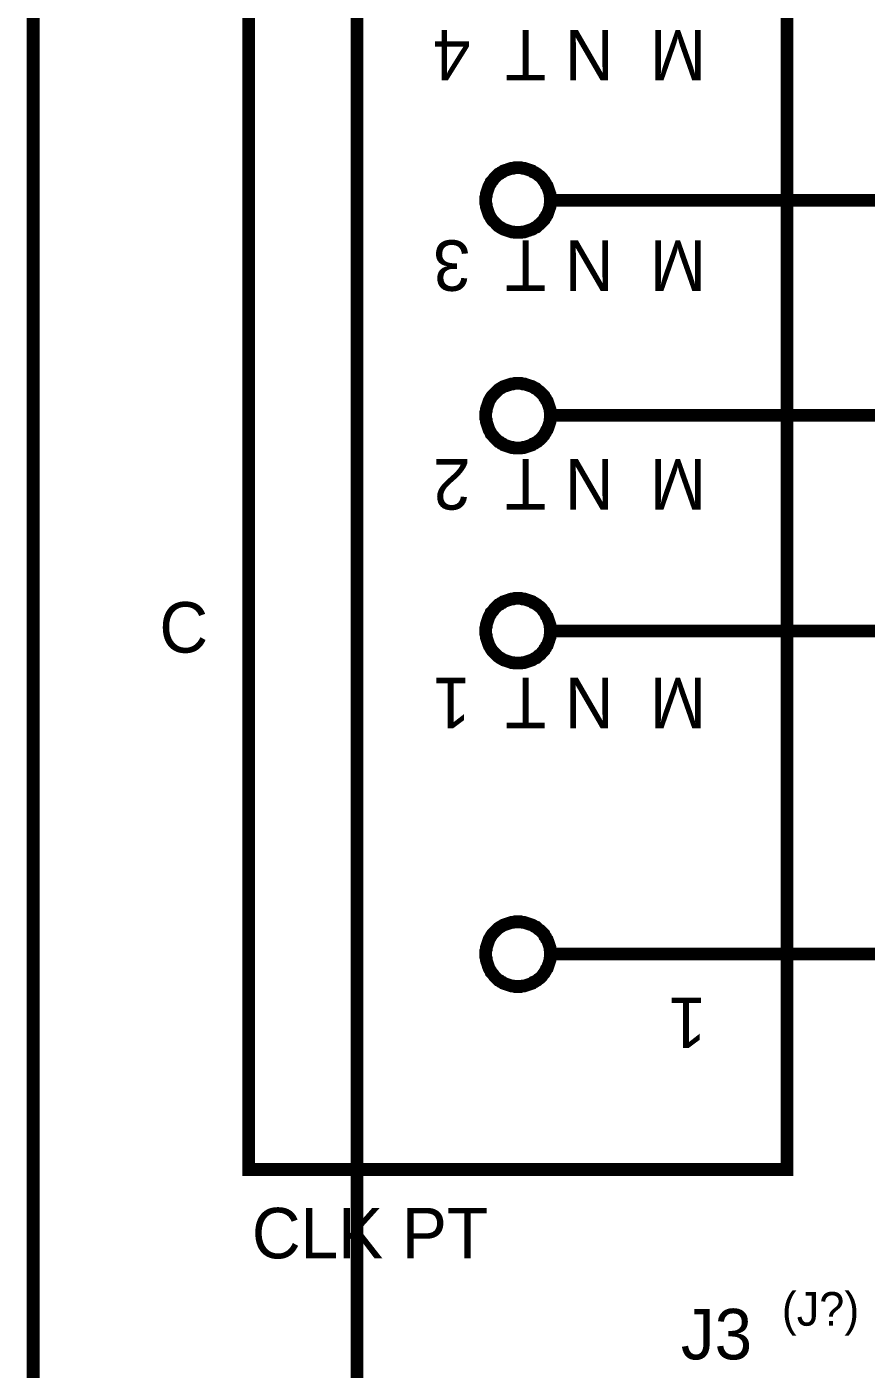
# Model space of a CAD drawing. Header units: inches. Extents: x 0 to 569, y 0 to 432.
# Drawn here: x -0.15 to 19.65, y 114.66 to 146.32 of the extents above; entities that cross this region are included whole.
import ezdxf

# ---------------------------------------------------------------- set-up
doc = ezdxf.new("R2010")
doc.units = ezdxf.units.IN
doc.layers.add('Sheet', color=255, linetype='Continuous')

msp = doc.modelspace()

# ---------------------------------------------------------------- linework, layer by layer
at = {"layer": 'Sheet'}
for points in [[(0, 431.8, 0.3, 0.3, 0), (558.8, 431.8, 0.3, 0.3, 0), (558.8, 0, 0.3, 0.3, 0), (0, 0, 0.3, 0.3, 0), (0, 431.8, 0.3, 0.3, 0)], [(0, 431.8, 0.0991, 0.0991, 0), (0, 0, 0.0991, 0.0991, 0), (558.8, 0, 0.0991, 0.0991, 0), (558.8, 431.8, 0.0991, 0.0991, 0), (0, 431.8, 0.0991, 0.0991, 0), (0, 431.8, 0.0991, 0.0991, 0)], [(7.64, 424.16, 0.3, 0.3, 0), (551.185, 424.16, 0.3, 0.3, 0), (551.185, 7.615, 0.3, 0.3, 0), (7.64, 7.615, 0.3, 0.3, 0), (7.64, 424.16, 0.3, 0.3, 0)], [(7.64, 424.16, 0.0991, 0.0991, 0), (7.64, 7.615, 0.0991, 0.0991, 0), (551.185, 7.615, 0.0991, 0.0991, 0), (551.185, 424.16, 0.0991, 0.0991, 0), (7.64, 424.16, 0.0991, 0.0991, 0), (7.64, 424.16, 0.0991, 0.0991, 0)], [(5.085, 152.4, 0.3, 0.3, 0), (17.785, 152.4, 0.3, 0.3, 0), (17.785, 119.373, 0.3, 0.3, 0), (5.085, 119.373, 0.3, 0.3, 0), (5.085, 152.4, 0.3, 0.3, 0)], [(5.085, 152.4, 0.0991, 0.0991, 0), (5.085, 119.373, 0.0991, 0.0991, 0), (17.785, 119.373, 0.0991, 0.0991, 0), (17.785, 152.4, 0.0991, 0.0991, 0), (5.085, 152.4, 0.0991, 0.0991, 0), (5.085, 152.4, 0.0991, 0.0991, 0)]]:
    msp.add_lwpolyline(points, format="xyseb", close=True, dxfattribs=at)
for points in [[(0, 0.025, 0.3, 0.3, 0), (0, 431.8, 0.3, 0.3, 0)], [(7.64, 7.64, 0.3, 0.3, 0), (7.64, 424.16, 0.3, 0.3, 0)], [(10.678, 142.23, 0.3, 0.3, 0), (10.678, 142.267, 0.3, 0.3, 0), (10.678, 142.304, 0.3, 0.3, 0), (10.691, 142.342, 0.3, 0.3, 0), (10.691, 142.379, 0.3, 0.3, 0), (10.703, 142.416, 0.3, 0.3, 0), (10.716, 142.453, 0.3, 0.3, 0), (10.728, 142.491, 0.3, 0.3, 0), (10.74, 142.528, 0.3, 0.3, 0), (10.753, 142.565, 0.3, 0.3, 0), (10.765, 142.59, 0.3, 0.3, 0), (10.79, 142.627, 0.3, 0.3, 0), (10.802, 142.664, 0.3, 0.3, 0), (10.827, 142.689, 0.3, 0.3, 0), (10.852, 142.714, 0.3, 0.3, 0), (10.877, 142.751, 0.3, 0.3, 0), (10.902, 142.776, 0.3, 0.3, 0), (10.926, 142.801, 0.3, 0.3, 0), (10.951, 142.825, 0.3, 0.3, 0), (10.976, 142.85, 0.3, 0.3, 0), (11.013, 142.863, 0.3, 0.3, 0), (11.038, 142.887, 0.3, 0.3, 0), (11.075, 142.9, 0.3, 0.3, 0), (11.1, 142.925, 0.3, 0.3, 0), (11.137, 142.937, 0.3, 0.3, 0), (11.175, 142.949, 0.3, 0.3, 0), (11.212, 142.962, 0.3, 0.3, 0), (11.249, 142.974, 0.3, 0.3, 0), (11.286, 142.987, 0.3, 0.3, 0), (11.323, 142.987, 0.3, 0.3, 0), (11.361, 142.999, 0.3, 0.3, 0), (11.398, 142.999, 0.3, 0.3, 0), (11.435, 142.999, 0.3, 0.3, 0)], [(11.435, 142.999, 0.3, 0.3, 0), (11.435, 142.999, 0.3, 0.3, 0)], [(11.435, 142.999, 0.3, 0.3, 0), (11.472, 142.999, 0.3, 0.3, 0), (11.509, 142.999, 0.3, 0.3, 0), (11.547, 142.987, 0.3, 0.3, 0), (11.584, 142.987, 0.3, 0.3, 0), (11.621, 142.974, 0.3, 0.3, 0), (11.658, 142.962, 0.3, 0.3, 0), (11.695, 142.949, 0.3, 0.3, 0), (11.733, 142.937, 0.3, 0.3, 0), (11.77, 142.925, 0.3, 0.3, 0), (11.795, 142.9, 0.3, 0.3, 0), (11.832, 142.887, 0.3, 0.3, 0), (11.869, 142.863, 0.3, 0.3, 0), (11.894, 142.85, 0.3, 0.3, 0), (11.919, 142.825, 0.3, 0.3, 0), (11.956, 142.801, 0.3, 0.3, 0), (11.981, 142.776, 0.3, 0.3, 0), (12.005, 142.751, 0.3, 0.3, 0), (12.03, 142.714, 0.3, 0.3, 0), (12.055, 142.689, 0.3, 0.3, 0), (12.067, 142.664, 0.3, 0.3, 0), (12.092, 142.627, 0.3, 0.3, 0), (12.105, 142.59, 0.3, 0.3, 0), (12.129, 142.565, 0.3, 0.3, 0), (12.142, 142.528, 0.3, 0.3, 0), (12.154, 142.491, 0.3, 0.3, 0), (12.167, 142.453, 0.3, 0.3, 0), (12.179, 142.416, 0.3, 0.3, 0), (12.192, 142.379, 0.3, 0.3, 0), (12.192, 142.342, 0.3, 0.3, 0), (12.204, 142.304, 0.3, 0.3, 0), (12.204, 142.267, 0.3, 0.3, 0), (12.204, 142.23, 0.3, 0.3, 0)], [(11.435, 141.474, 0.3, 0.3, 0), (11.398, 141.474, 0.3, 0.3, 0), (11.361, 141.474, 0.3, 0.3, 0), (11.323, 141.486, 0.3, 0.3, 0), (11.286, 141.486, 0.3, 0.3, 0), (11.249, 141.498, 0.3, 0.3, 0), (11.212, 141.511, 0.3, 0.3, 0), (11.175, 141.523, 0.3, 0.3, 0), (11.137, 141.536, 0.3, 0.3, 0), (11.1, 141.548, 0.3, 0.3, 0), (11.075, 141.56, 0.3, 0.3, 0), (11.038, 141.585, 0.3, 0.3, 0), (11.013, 141.598, 0.3, 0.3, 0), (10.976, 141.622, 0.3, 0.3, 0), (10.951, 141.647, 0.3, 0.3, 0), (10.926, 141.672, 0.3, 0.3, 0), (10.902, 141.697, 0.3, 0.3, 0), (10.877, 141.722, 0.3, 0.3, 0), (10.852, 141.746, 0.3, 0.3, 0), (10.827, 141.771, 0.3, 0.3, 0), (10.802, 141.808, 0.3, 0.3, 0), (10.79, 141.833, 0.3, 0.3, 0), (10.765, 141.87, 0.3, 0.3, 0), (10.753, 141.895, 0.3, 0.3, 0), (10.74, 141.932, 0.3, 0.3, 0), (10.728, 141.97, 0.3, 0.3, 0), (10.716, 142.007, 0.3, 0.3, 0), (10.703, 142.044, 0.3, 0.3, 0), (10.691, 142.081, 0.3, 0.3, 0), (10.691, 142.118, 0.3, 0.3, 0), (10.678, 142.156, 0.3, 0.3, 0), (10.678, 142.193, 0.3, 0.3, 0), (10.678, 142.23, 0.3, 0.3, 0)], [(10.678, 142.23, 0.3, 0.3, 0), (10.678, 142.23, 0.3, 0.3, 0)], [(12.204, 142.23, 0.3, 0.3, 0), (12.204, 142.193, 0.3, 0.3, 0), (12.204, 142.156, 0.3, 0.3, 0), (12.192, 142.118, 0.3, 0.3, 0), (12.192, 142.081, 0.3, 0.3, 0), (12.179, 142.044, 0.3, 0.3, 0), (12.167, 142.007, 0.3, 0.3, 0), (12.154, 141.97, 0.3, 0.3, 0), (12.142, 141.932, 0.3, 0.3, 0), (12.129, 141.895, 0.3, 0.3, 0), (12.105, 141.87, 0.3, 0.3, 0), (12.092, 141.833, 0.3, 0.3, 0), (12.067, 141.808, 0.3, 0.3, 0), (12.055, 141.771, 0.3, 0.3, 0), (12.03, 141.746, 0.3, 0.3, 0), (12.005, 141.722, 0.3, 0.3, 0), (11.981, 141.697, 0.3, 0.3, 0), (11.956, 141.672, 0.3, 0.3, 0), (11.919, 141.647, 0.3, 0.3, 0), (11.894, 141.622, 0.3, 0.3, 0), (11.869, 141.598, 0.3, 0.3, 0), (11.832, 141.585, 0.3, 0.3, 0), (11.795, 141.56, 0.3, 0.3, 0), (11.77, 141.548, 0.3, 0.3, 0), (11.733, 141.536, 0.3, 0.3, 0), (11.695, 141.523, 0.3, 0.3, 0), (11.658, 141.511, 0.3, 0.3, 0), (11.621, 141.498, 0.3, 0.3, 0), (11.584, 141.486, 0.3, 0.3, 0), (11.547, 141.486, 0.3, 0.3, 0), (11.509, 141.474, 0.3, 0.3, 0), (11.472, 141.474, 0.3, 0.3, 0), (11.435, 141.474, 0.3, 0.3, 0)], [(12.204, 142.23, 0.3, 0.3, 0), (12.204, 142.23, 0.3, 0.3, 0), (12.204, 142.23, 0.3, 0.3, 0), (12.204, 142.23, 0.3, 0.3, 0), (12.204, 142.23, 0.3, 0.3, 0), (12.204, 142.23, 0.3, 0.3, 0), (12.204, 142.23, 0.3, 0.3, 0), (12.204, 142.23, 0.3, 0.3, 0), (12.204, 142.23, 0.3, 0.3, 0), (12.204, 142.23, 0.3, 0.3, 0), (12.204, 142.23, 0.3, 0.3, 0), (12.204, 142.23, 0.3, 0.3, 0), (12.204, 142.23, 0.3, 0.3, 0), (12.204, 142.23, 0.3, 0.3, 0), (12.204, 142.23, 0.3, 0.3, 0), (12.204, 142.23, 0.3, 0.3, 0), (12.204, 142.23, 0.3, 0.3, 0), (12.204, 142.23, 0.3, 0.3, 0), (12.204, 142.23, 0.3, 0.3, 0), (12.204, 142.23, 0.3, 0.3, 0), (12.204, 142.23, 0.3, 0.3, 0), (12.204, 142.23, 0.3, 0.3, 0), (12.204, 142.23, 0.3, 0.3, 0), (12.204, 142.23, 0.3, 0.3, 0), (12.204, 142.23, 0.3, 0.3, 0), (12.204, 142.23, 0.3, 0.3, 0), (12.204, 142.23, 0.3, 0.3, 0), (12.204, 142.23, 0.3, 0.3, 0), (12.204, 142.23, 0.3, 0.3, 0), (12.204, 142.23, 0.3, 0.3, 0), (12.204, 142.23, 0.3, 0.3, 0), (12.204, 142.23, 0.3, 0.3, 0), (12.204, 142.23, 0.3, 0.3, 0)], [(12.204, 142.23, 0.3, 0.3, 0), (12.204, 142.23, 0.3, 0.3, 0)], [(12.204, 142.23, 0.3, 0.3, 0), (17.785, 142.23, 0.3, 0.3, 0)], [(17.785, 142.23, 0.3, 0.3, 0), (22.87, 142.23, 0.3, 0.3, 0)], [(10.678, 137.158, 0.3, 0.3, 0), (10.678, 137.195, 0.3, 0.3, 0), (10.678, 137.232, 0.3, 0.3, 0), (10.691, 137.269, 0.3, 0.3, 0), (10.691, 137.306, 0.3, 0.3, 0), (10.703, 137.344, 0.3, 0.3, 0), (10.716, 137.381, 0.3, 0.3, 0), (10.728, 137.418, 0.3, 0.3, 0), (10.74, 137.455, 0.3, 0.3, 0), (10.753, 137.492, 0.3, 0.3, 0), (10.765, 137.517, 0.3, 0.3, 0), (10.79, 137.554, 0.3, 0.3, 0), (10.802, 137.579, 0.3, 0.3, 0), (10.827, 137.616, 0.3, 0.3, 0), (10.852, 137.641, 0.3, 0.3, 0), (10.877, 137.666, 0.3, 0.3, 0), (10.902, 137.691, 0.3, 0.3, 0), (10.926, 137.716, 0.3, 0.3, 0), (10.951, 137.74, 0.3, 0.3, 0), (10.976, 137.765, 0.3, 0.3, 0), (11.013, 137.79, 0.3, 0.3, 0), (11.038, 137.802, 0.3, 0.3, 0), (11.075, 137.827, 0.3, 0.3, 0), (11.1, 137.84, 0.3, 0.3, 0), (11.137, 137.852, 0.3, 0.3, 0), (11.175, 137.864, 0.3, 0.3, 0), (11.212, 137.877, 0.3, 0.3, 0), (11.249, 137.889, 0.3, 0.3, 0), (11.286, 137.902, 0.3, 0.3, 0), (11.323, 137.902, 0.3, 0.3, 0), (11.361, 137.914, 0.3, 0.3, 0), (11.398, 137.914, 0.3, 0.3, 0), (11.435, 137.914, 0.3, 0.3, 0)], [(11.435, 137.914, 0.3, 0.3, 0), (11.435, 137.914, 0.3, 0.3, 0)], [(11.435, 137.914, 0.3, 0.3, 0), (11.472, 137.914, 0.3, 0.3, 0), (11.509, 137.914, 0.3, 0.3, 0), (11.547, 137.902, 0.3, 0.3, 0), (11.584, 137.902, 0.3, 0.3, 0), (11.621, 137.889, 0.3, 0.3, 0), (11.658, 137.877, 0.3, 0.3, 0), (11.695, 137.864, 0.3, 0.3, 0), (11.733, 137.852, 0.3, 0.3, 0), (11.77, 137.84, 0.3, 0.3, 0), (11.795, 137.827, 0.3, 0.3, 0), (11.832, 137.802, 0.3, 0.3, 0), (11.869, 137.79, 0.3, 0.3, 0), (11.894, 137.765, 0.3, 0.3, 0), (11.919, 137.74, 0.3, 0.3, 0), (11.956, 137.716, 0.3, 0.3, 0), (11.981, 137.691, 0.3, 0.3, 0), (12.005, 137.666, 0.3, 0.3, 0), (12.03, 137.641, 0.3, 0.3, 0), (12.055, 137.616, 0.3, 0.3, 0), (12.067, 137.579, 0.3, 0.3, 0), (12.092, 137.554, 0.3, 0.3, 0), (12.105, 137.517, 0.3, 0.3, 0), (12.129, 137.492, 0.3, 0.3, 0), (12.142, 137.455, 0.3, 0.3, 0), (12.154, 137.418, 0.3, 0.3, 0), (12.167, 137.381, 0.3, 0.3, 0), (12.179, 137.344, 0.3, 0.3, 0), (12.192, 137.306, 0.3, 0.3, 0), (12.192, 137.269, 0.3, 0.3, 0), (12.204, 137.232, 0.3, 0.3, 0), (12.204, 137.195, 0.3, 0.3, 0), (12.204, 137.158, 0.3, 0.3, 0)], [(11.435, 136.389, 0.3, 0.3, 0), (11.398, 136.389, 0.3, 0.3, 0), (11.361, 136.389, 0.3, 0.3, 0), (11.323, 136.401, 0.3, 0.3, 0), (11.286, 136.401, 0.3, 0.3, 0), (11.249, 136.413, 0.3, 0.3, 0), (11.212, 136.426, 0.3, 0.3, 0), (11.175, 136.438, 0.3, 0.3, 0), (11.137, 136.451, 0.3, 0.3, 0), (11.1, 136.463, 0.3, 0.3, 0), (11.075, 136.488, 0.3, 0.3, 0), (11.038, 136.5, 0.3, 0.3, 0), (11.013, 136.525, 0.3, 0.3, 0), (10.976, 136.537, 0.3, 0.3, 0), (10.951, 136.562, 0.3, 0.3, 0), (10.926, 136.587, 0.3, 0.3, 0), (10.902, 136.612, 0.3, 0.3, 0), (10.877, 136.637, 0.3, 0.3, 0), (10.852, 136.674, 0.3, 0.3, 0), (10.827, 136.699, 0.3, 0.3, 0), (10.802, 136.723, 0.3, 0.3, 0), (10.79, 136.761, 0.3, 0.3, 0), (10.765, 136.798, 0.3, 0.3, 0), (10.753, 136.823, 0.3, 0.3, 0), (10.74, 136.86, 0.3, 0.3, 0), (10.728, 136.897, 0.3, 0.3, 0), (10.716, 136.934, 0.3, 0.3, 0), (10.703, 136.971, 0.3, 0.3, 0), (10.691, 137.009, 0.3, 0.3, 0), (10.691, 137.046, 0.3, 0.3, 0), (10.678, 137.083, 0.3, 0.3, 0), (10.678, 137.12, 0.3, 0.3, 0), (10.678, 137.158, 0.3, 0.3, 0)], [(10.678, 137.158, 0.3, 0.3, 0), (10.678, 137.158, 0.3, 0.3, 0)], [(12.204, 137.158, 0.3, 0.3, 0), (12.204, 137.12, 0.3, 0.3, 0), (12.204, 137.083, 0.3, 0.3, 0), (12.192, 137.046, 0.3, 0.3, 0), (12.192, 137.009, 0.3, 0.3, 0), (12.179, 136.971, 0.3, 0.3, 0), (12.167, 136.934, 0.3, 0.3, 0), (12.154, 136.897, 0.3, 0.3, 0), (12.142, 136.86, 0.3, 0.3, 0), (12.129, 136.823, 0.3, 0.3, 0), (12.105, 136.798, 0.3, 0.3, 0), (12.092, 136.761, 0.3, 0.3, 0), (12.067, 136.723, 0.3, 0.3, 0), (12.055, 136.699, 0.3, 0.3, 0), (12.03, 136.674, 0.3, 0.3, 0), (12.005, 136.637, 0.3, 0.3, 0), (11.981, 136.612, 0.3, 0.3, 0), (11.956, 136.587, 0.3, 0.3, 0), (11.919, 136.562, 0.3, 0.3, 0), (11.894, 136.537, 0.3, 0.3, 0), (11.869, 136.525, 0.3, 0.3, 0), (11.832, 136.5, 0.3, 0.3, 0), (11.795, 136.488, 0.3, 0.3, 0), (11.77, 136.463, 0.3, 0.3, 0), (11.733, 136.451, 0.3, 0.3, 0), (11.695, 136.438, 0.3, 0.3, 0), (11.658, 136.426, 0.3, 0.3, 0), (11.621, 136.413, 0.3, 0.3, 0), (11.584, 136.401, 0.3, 0.3, 0), (11.547, 136.401, 0.3, 0.3, 0), (11.509, 136.389, 0.3, 0.3, 0), (11.472, 136.389, 0.3, 0.3, 0), (11.435, 136.389, 0.3, 0.3, 0)], [(12.204, 137.158, 0.3, 0.3, 0), (12.204, 137.158, 0.3, 0.3, 0), (12.204, 137.158, 0.3, 0.3, 0), (12.204, 137.158, 0.3, 0.3, 0), (12.204, 137.158, 0.3, 0.3, 0), (12.204, 137.158, 0.3, 0.3, 0), (12.204, 137.158, 0.3, 0.3, 0), (12.204, 137.158, 0.3, 0.3, 0), (12.204, 137.158, 0.3, 0.3, 0), (12.204, 137.158, 0.3, 0.3, 0), (12.204, 137.158, 0.3, 0.3, 0), (12.204, 137.158, 0.3, 0.3, 0), (12.204, 137.158, 0.3, 0.3, 0), (12.204, 137.158, 0.3, 0.3, 0), (12.204, 137.158, 0.3, 0.3, 0), (12.204, 137.158, 0.3, 0.3, 0), (12.204, 137.158, 0.3, 0.3, 0), (12.204, 137.158, 0.3, 0.3, 0), (12.204, 137.158, 0.3, 0.3, 0), (12.204, 137.158, 0.3, 0.3, 0), (12.204, 137.158, 0.3, 0.3, 0), (12.204, 137.158, 0.3, 0.3, 0), (12.204, 137.158, 0.3, 0.3, 0), (12.204, 137.158, 0.3, 0.3, 0), (12.204, 137.158, 0.3, 0.3, 0), (12.204, 137.158, 0.3, 0.3, 0), (12.204, 137.158, 0.3, 0.3, 0), (12.204, 137.158, 0.3, 0.3, 0), (12.204, 137.158, 0.3, 0.3, 0), (12.204, 137.158, 0.3, 0.3, 0), (12.204, 137.158, 0.3, 0.3, 0), (12.204, 137.158, 0.3, 0.3, 0), (12.204, 137.158, 0.3, 0.3, 0)], [(12.204, 137.158, 0.3, 0.3, 0), (12.204, 137.158, 0.3, 0.3, 0)], [(12.204, 137.158, 0.3, 0.3, 0), (17.785, 137.158, 0.3, 0.3, 0)], [(17.785, 137.158, 0.3, 0.3, 0), (22.87, 137.158, 0.3, 0.3, 0)], [(10.678, 132.073, 0.3, 0.3, 0), (10.678, 132.11, 0.3, 0.3, 0), (10.678, 132.147, 0.3, 0.3, 0), (10.691, 132.184, 0.3, 0.3, 0), (10.691, 132.221, 0.3, 0.3, 0), (10.703, 132.259, 0.3, 0.3, 0), (10.716, 132.296, 0.3, 0.3, 0), (10.728, 132.333, 0.3, 0.3, 0), (10.74, 132.37, 0.3, 0.3, 0), (10.753, 132.407, 0.3, 0.3, 0), (10.765, 132.432, 0.3, 0.3, 0), (10.79, 132.469, 0.3, 0.3, 0), (10.802, 132.507, 0.3, 0.3, 0), (10.827, 132.531, 0.3, 0.3, 0), (10.852, 132.556, 0.3, 0.3, 0), (10.877, 132.593, 0.3, 0.3, 0), (10.902, 132.618, 0.3, 0.3, 0), (10.926, 132.643, 0.3, 0.3, 0), (10.951, 132.668, 0.3, 0.3, 0), (10.976, 132.693, 0.3, 0.3, 0), (11.013, 132.705, 0.3, 0.3, 0), (11.038, 132.73, 0.3, 0.3, 0), (11.075, 132.742, 0.3, 0.3, 0), (11.1, 132.767, 0.3, 0.3, 0), (11.137, 132.779, 0.3, 0.3, 0), (11.175, 132.792, 0.3, 0.3, 0), (11.212, 132.804, 0.3, 0.3, 0), (11.249, 132.817, 0.3, 0.3, 0), (11.286, 132.829, 0.3, 0.3, 0), (11.323, 132.829, 0.3, 0.3, 0), (11.361, 132.842, 0.3, 0.3, 0), (11.398, 132.842, 0.3, 0.3, 0), (11.435, 132.842, 0.3, 0.3, 0)], [(11.435, 132.842, 0.3, 0.3, 0), (11.435, 132.842, 0.3, 0.3, 0)], [(11.435, 132.842, 0.3, 0.3, 0), (11.472, 132.842, 0.3, 0.3, 0), (11.509, 132.842, 0.3, 0.3, 0), (11.547, 132.829, 0.3, 0.3, 0), (11.584, 132.829, 0.3, 0.3, 0), (11.621, 132.817, 0.3, 0.3, 0), (11.658, 132.804, 0.3, 0.3, 0), (11.695, 132.792, 0.3, 0.3, 0), (11.733, 132.779, 0.3, 0.3, 0), (11.77, 132.767, 0.3, 0.3, 0), (11.795, 132.742, 0.3, 0.3, 0), (11.832, 132.73, 0.3, 0.3, 0), (11.869, 132.705, 0.3, 0.3, 0), (11.894, 132.693, 0.3, 0.3, 0), (11.919, 132.668, 0.3, 0.3, 0), (11.956, 132.643, 0.3, 0.3, 0), (11.981, 132.618, 0.3, 0.3, 0), (12.005, 132.593, 0.3, 0.3, 0), (12.03, 132.556, 0.3, 0.3, 0), (12.055, 132.531, 0.3, 0.3, 0), (12.067, 132.507, 0.3, 0.3, 0), (12.092, 132.469, 0.3, 0.3, 0), (12.105, 132.432, 0.3, 0.3, 0), (12.129, 132.407, 0.3, 0.3, 0), (12.142, 132.37, 0.3, 0.3, 0), (12.154, 132.333, 0.3, 0.3, 0), (12.167, 132.296, 0.3, 0.3, 0), (12.179, 132.259, 0.3, 0.3, 0), (12.192, 132.221, 0.3, 0.3, 0), (12.192, 132.184, 0.3, 0.3, 0), (12.204, 132.147, 0.3, 0.3, 0), (12.204, 132.11, 0.3, 0.3, 0), (12.204, 132.073, 0.3, 0.3, 0)], [(11.435, 131.316, 0.3, 0.3, 0), (11.398, 131.316, 0.3, 0.3, 0), (11.361, 131.316, 0.3, 0.3, 0), (11.323, 131.328, 0.3, 0.3, 0), (11.286, 131.328, 0.3, 0.3, 0), (11.249, 131.341, 0.3, 0.3, 0), (11.212, 131.353, 0.3, 0.3, 0), (11.175, 131.366, 0.3, 0.3, 0), (11.137, 131.378, 0.3, 0.3, 0), (11.1, 131.39, 0.3, 0.3, 0), (11.075, 131.403, 0.3, 0.3, 0), (11.038, 131.428, 0.3, 0.3, 0), (11.013, 131.44, 0.3, 0.3, 0), (10.976, 131.465, 0.3, 0.3, 0), (10.951, 131.49, 0.3, 0.3, 0), (10.926, 131.514, 0.3, 0.3, 0), (10.902, 131.539, 0.3, 0.3, 0), (10.877, 131.564, 0.3, 0.3, 0), (10.852, 131.589, 0.3, 0.3, 0), (10.827, 131.614, 0.3, 0.3, 0), (10.802, 131.651, 0.3, 0.3, 0), (10.79, 131.676, 0.3, 0.3, 0), (10.765, 131.713, 0.3, 0.3, 0), (10.753, 131.738, 0.3, 0.3, 0), (10.74, 131.775, 0.3, 0.3, 0), (10.728, 131.812, 0.3, 0.3, 0), (10.716, 131.849, 0.3, 0.3, 0), (10.703, 131.887, 0.3, 0.3, 0), (10.691, 131.924, 0.3, 0.3, 0), (10.691, 131.961, 0.3, 0.3, 0), (10.678, 131.998, 0.3, 0.3, 0), (10.678, 132.035, 0.3, 0.3, 0), (10.678, 132.073, 0.3, 0.3, 0)], [(10.678, 132.073, 0.3, 0.3, 0), (10.678, 132.073, 0.3, 0.3, 0)], [(12.204, 132.073, 0.3, 0.3, 0), (12.204, 132.035, 0.3, 0.3, 0), (12.204, 131.998, 0.3, 0.3, 0), (12.192, 131.961, 0.3, 0.3, 0), (12.192, 131.924, 0.3, 0.3, 0), (12.179, 131.887, 0.3, 0.3, 0), (12.167, 131.849, 0.3, 0.3, 0), (12.154, 131.812, 0.3, 0.3, 0), (12.142, 131.775, 0.3, 0.3, 0), (12.129, 131.738, 0.3, 0.3, 0), (12.105, 131.713, 0.3, 0.3, 0), (12.092, 131.676, 0.3, 0.3, 0), (12.067, 131.651, 0.3, 0.3, 0), (12.055, 131.614, 0.3, 0.3, 0), (12.03, 131.589, 0.3, 0.3, 0), (12.005, 131.564, 0.3, 0.3, 0), (11.981, 131.539, 0.3, 0.3, 0), (11.956, 131.514, 0.3, 0.3, 0), (11.919, 131.49, 0.3, 0.3, 0), (11.894, 131.465, 0.3, 0.3, 0), (11.869, 131.44, 0.3, 0.3, 0), (11.832, 131.428, 0.3, 0.3, 0), (11.795, 131.403, 0.3, 0.3, 0), (11.77, 131.39, 0.3, 0.3, 0), (11.733, 131.378, 0.3, 0.3, 0), (11.695, 131.366, 0.3, 0.3, 0), (11.658, 131.353, 0.3, 0.3, 0), (11.621, 131.341, 0.3, 0.3, 0), (11.584, 131.328, 0.3, 0.3, 0), (11.547, 131.328, 0.3, 0.3, 0), (11.509, 131.316, 0.3, 0.3, 0), (11.472, 131.316, 0.3, 0.3, 0), (11.435, 131.316, 0.3, 0.3, 0)], [(12.204, 132.073, 0.3, 0.3, 0), (12.204, 132.073, 0.3, 0.3, 0), (12.204, 132.073, 0.3, 0.3, 0), (12.204, 132.073, 0.3, 0.3, 0), (12.204, 132.073, 0.3, 0.3, 0), (12.204, 132.073, 0.3, 0.3, 0), (12.204, 132.073, 0.3, 0.3, 0), (12.204, 132.073, 0.3, 0.3, 0), (12.204, 132.073, 0.3, 0.3, 0), (12.204, 132.073, 0.3, 0.3, 0), (12.204, 132.073, 0.3, 0.3, 0), (12.204, 132.073, 0.3, 0.3, 0), (12.204, 132.073, 0.3, 0.3, 0), (12.204, 132.073, 0.3, 0.3, 0), (12.204, 132.073, 0.3, 0.3, 0), (12.204, 132.073, 0.3, 0.3, 0), (12.204, 132.073, 0.3, 0.3, 0), (12.204, 132.073, 0.3, 0.3, 0), (12.204, 132.073, 0.3, 0.3, 0), (12.204, 132.073, 0.3, 0.3, 0), (12.204, 132.073, 0.3, 0.3, 0), (12.204, 132.073, 0.3, 0.3, 0), (12.204, 132.073, 0.3, 0.3, 0), (12.204, 132.073, 0.3, 0.3, 0), (12.204, 132.073, 0.3, 0.3, 0), (12.204, 132.073, 0.3, 0.3, 0), (12.204, 132.073, 0.3, 0.3, 0), (12.204, 132.073, 0.3, 0.3, 0), (12.204, 132.073, 0.3, 0.3, 0), (12.204, 132.073, 0.3, 0.3, 0), (12.204, 132.073, 0.3, 0.3, 0), (12.204, 132.073, 0.3, 0.3, 0), (12.204, 132.073, 0.3, 0.3, 0)], [(12.204, 132.073, 0.3, 0.3, 0), (12.204, 132.073, 0.3, 0.3, 0)], [(12.204, 132.073, 0.3, 0.3, 0), (17.785, 132.073, 0.3, 0.3, 0)], [(17.785, 132.073, 0.3, 0.3, 0), (22.87, 132.073, 0.3, 0.3, 0)], [(10.678, 124.458, 0.3, 0.3, 0), (10.678, 124.495, 0.3, 0.3, 0), (10.678, 124.532, 0.3, 0.3, 0), (10.691, 124.569, 0.3, 0.3, 0), (10.691, 124.606, 0.3, 0.3, 0), (10.703, 124.644, 0.3, 0.3, 0), (10.716, 124.681, 0.3, 0.3, 0), (10.728, 124.718, 0.3, 0.3, 0), (10.74, 124.755, 0.3, 0.3, 0), (10.753, 124.792, 0.3, 0.3, 0), (10.765, 124.817, 0.3, 0.3, 0), (10.79, 124.854, 0.3, 0.3, 0), (10.802, 124.879, 0.3, 0.3, 0), (10.827, 124.916, 0.3, 0.3, 0), (10.852, 124.941, 0.3, 0.3, 0), (10.877, 124.966, 0.3, 0.3, 0), (10.902, 124.991, 0.3, 0.3, 0), (10.926, 125.016, 0.3, 0.3, 0), (10.951, 125.04, 0.3, 0.3, 0), (10.976, 125.065, 0.3, 0.3, 0), (11.013, 125.09, 0.3, 0.3, 0), (11.038, 125.102, 0.3, 0.3, 0), (11.075, 125.127, 0.3, 0.3, 0), (11.1, 125.14, 0.3, 0.3, 0), (11.137, 125.152, 0.3, 0.3, 0), (11.175, 125.164, 0.3, 0.3, 0), (11.212, 125.177, 0.3, 0.3, 0), (11.249, 125.189, 0.3, 0.3, 0), (11.286, 125.202, 0.3, 0.3, 0), (11.323, 125.202, 0.3, 0.3, 0), (11.361, 125.214, 0.3, 0.3, 0), (11.398, 125.214, 0.3, 0.3, 0), (11.435, 125.214, 0.3, 0.3, 0)], [(11.435, 125.214, 0.3, 0.3, 0), (11.435, 125.214, 0.3, 0.3, 0)], [(11.435, 125.214, 0.3, 0.3, 0), (11.472, 125.214, 0.3, 0.3, 0), (11.509, 125.214, 0.3, 0.3, 0), (11.547, 125.202, 0.3, 0.3, 0), (11.584, 125.202, 0.3, 0.3, 0), (11.621, 125.189, 0.3, 0.3, 0), (11.658, 125.177, 0.3, 0.3, 0), (11.695, 125.164, 0.3, 0.3, 0), (11.733, 125.152, 0.3, 0.3, 0), (11.77, 125.14, 0.3, 0.3, 0), (11.795, 125.127, 0.3, 0.3, 0), (11.832, 125.102, 0.3, 0.3, 0), (11.869, 125.09, 0.3, 0.3, 0), (11.894, 125.065, 0.3, 0.3, 0), (11.919, 125.04, 0.3, 0.3, 0), (11.956, 125.016, 0.3, 0.3, 0), (11.981, 124.991, 0.3, 0.3, 0), (12.005, 124.966, 0.3, 0.3, 0), (12.03, 124.941, 0.3, 0.3, 0), (12.055, 124.916, 0.3, 0.3, 0), (12.067, 124.879, 0.3, 0.3, 0), (12.092, 124.854, 0.3, 0.3, 0), (12.105, 124.817, 0.3, 0.3, 0), (12.129, 124.792, 0.3, 0.3, 0), (12.142, 124.755, 0.3, 0.3, 0), (12.154, 124.718, 0.3, 0.3, 0), (12.167, 124.681, 0.3, 0.3, 0), (12.179, 124.644, 0.3, 0.3, 0), (12.192, 124.606, 0.3, 0.3, 0), (12.192, 124.569, 0.3, 0.3, 0), (12.204, 124.532, 0.3, 0.3, 0), (12.204, 124.495, 0.3, 0.3, 0), (12.204, 124.458, 0.3, 0.3, 0)], [(11.435, 123.689, 0.3, 0.3, 0), (11.398, 123.689, 0.3, 0.3, 0), (11.361, 123.689, 0.3, 0.3, 0), (11.323, 123.701, 0.3, 0.3, 0), (11.286, 123.701, 0.3, 0.3, 0), (11.249, 123.713, 0.3, 0.3, 0), (11.212, 123.726, 0.3, 0.3, 0), (11.175, 123.738, 0.3, 0.3, 0), (11.137, 123.751, 0.3, 0.3, 0), (11.1, 123.763, 0.3, 0.3, 0), (11.075, 123.788, 0.3, 0.3, 0), (11.038, 123.8, 0.3, 0.3, 0), (11.013, 123.825, 0.3, 0.3, 0), (10.976, 123.837, 0.3, 0.3, 0), (10.951, 123.862, 0.3, 0.3, 0), (10.926, 123.887, 0.3, 0.3, 0), (10.902, 123.912, 0.3, 0.3, 0), (10.877, 123.937, 0.3, 0.3, 0), (10.852, 123.974, 0.3, 0.3, 0), (10.827, 123.999, 0.3, 0.3, 0), (10.802, 124.023, 0.3, 0.3, 0), (10.79, 124.061, 0.3, 0.3, 0), (10.765, 124.098, 0.3, 0.3, 0), (10.753, 124.123, 0.3, 0.3, 0), (10.74, 124.16, 0.3, 0.3, 0), (10.728, 124.197, 0.3, 0.3, 0), (10.716, 124.234, 0.3, 0.3, 0), (10.703, 124.271, 0.3, 0.3, 0), (10.691, 124.309, 0.3, 0.3, 0), (10.691, 124.346, 0.3, 0.3, 0), (10.678, 124.383, 0.3, 0.3, 0), (10.678, 124.42, 0.3, 0.3, 0), (10.678, 124.458, 0.3, 0.3, 0)], [(10.678, 124.458, 0.3, 0.3, 0), (10.678, 124.458, 0.3, 0.3, 0)], [(12.204, 124.458, 0.3, 0.3, 0), (12.204, 124.42, 0.3, 0.3, 0), (12.204, 124.383, 0.3, 0.3, 0), (12.192, 124.346, 0.3, 0.3, 0), (12.192, 124.309, 0.3, 0.3, 0), (12.179, 124.271, 0.3, 0.3, 0), (12.167, 124.234, 0.3, 0.3, 0), (12.154, 124.197, 0.3, 0.3, 0), (12.142, 124.16, 0.3, 0.3, 0), (12.129, 124.123, 0.3, 0.3, 0), (12.105, 124.098, 0.3, 0.3, 0), (12.092, 124.061, 0.3, 0.3, 0), (12.067, 124.023, 0.3, 0.3, 0), (12.055, 123.999, 0.3, 0.3, 0), (12.03, 123.974, 0.3, 0.3, 0), (12.005, 123.937, 0.3, 0.3, 0), (11.981, 123.912, 0.3, 0.3, 0), (11.956, 123.887, 0.3, 0.3, 0), (11.919, 123.862, 0.3, 0.3, 0), (11.894, 123.837, 0.3, 0.3, 0), (11.869, 123.825, 0.3, 0.3, 0), (11.832, 123.8, 0.3, 0.3, 0), (11.795, 123.788, 0.3, 0.3, 0), (11.77, 123.763, 0.3, 0.3, 0), (11.733, 123.751, 0.3, 0.3, 0), (11.695, 123.738, 0.3, 0.3, 0), (11.658, 123.726, 0.3, 0.3, 0), (11.621, 123.713, 0.3, 0.3, 0), (11.584, 123.701, 0.3, 0.3, 0), (11.547, 123.701, 0.3, 0.3, 0), (11.509, 123.689, 0.3, 0.3, 0), (11.472, 123.689, 0.3, 0.3, 0), (11.435, 123.689, 0.3, 0.3, 0)], [(12.204, 124.458, 0.3, 0.3, 0), (12.204, 124.458, 0.3, 0.3, 0), (12.204, 124.458, 0.3, 0.3, 0), (12.204, 124.458, 0.3, 0.3, 0), (12.204, 124.458, 0.3, 0.3, 0), (12.204, 124.458, 0.3, 0.3, 0), (12.204, 124.458, 0.3, 0.3, 0), (12.204, 124.458, 0.3, 0.3, 0), (12.204, 124.458, 0.3, 0.3, 0), (12.204, 124.458, 0.3, 0.3, 0), (12.204, 124.458, 0.3, 0.3, 0), (12.204, 124.458, 0.3, 0.3, 0), (12.204, 124.458, 0.3, 0.3, 0), (12.204, 124.458, 0.3, 0.3, 0), (12.204, 124.458, 0.3, 0.3, 0), (12.204, 124.458, 0.3, 0.3, 0), (12.204, 124.458, 0.3, 0.3, 0), (12.204, 124.458, 0.3, 0.3, 0), (12.204, 124.458, 0.3, 0.3, 0), (12.204, 124.458, 0.3, 0.3, 0), (12.204, 124.458, 0.3, 0.3, 0), (12.204, 124.458, 0.3, 0.3, 0), (12.204, 124.458, 0.3, 0.3, 0), (12.204, 124.458, 0.3, 0.3, 0), (12.204, 124.458, 0.3, 0.3, 0), (12.204, 124.458, 0.3, 0.3, 0), (12.204, 124.458, 0.3, 0.3, 0), (12.204, 124.458, 0.3, 0.3, 0), (12.204, 124.458, 0.3, 0.3, 0), (12.204, 124.458, 0.3, 0.3, 0), (12.204, 124.458, 0.3, 0.3, 0), (12.204, 124.458, 0.3, 0.3, 0), (12.204, 124.458, 0.3, 0.3, 0)], [(12.204, 124.458, 0.3, 0.3, 0), (12.204, 124.458, 0.3, 0.3, 0)], [(12.204, 124.458, 0.3, 0.3, 0), (17.785, 124.458, 0.3, 0.3, 0)], [(17.785, 124.458, 0.3, 0.3, 0), (22.87, 124.458, 0.3, 0.3, 0)]]:
    msp.add_lwpolyline(points, format="xyseb", dxfattribs=at)

# ---------------------------------------------------------------- texts
for s, p in [('4', (10.319, 146.248)), ('T', (12.105, 146.248)), ('N', (13.692, 146.248)), ('M', (15.875, 146.248)), ('3', (10.319, 141.287)), ('T', (12.105, 141.287)), ('N', (13.692, 141.287)), ('M', (15.875, 141.287)), ('2', (10.319, 136.128)), ('T', (12.105, 136.128)), ('N', (13.692, 136.128)), ('M', (15.875, 136.128)), ('1', (10.319, 130.969)), ('T', (12.105, 130.969)), ('N', (13.692, 130.969)), ('M', (15.875, 130.969)), ('1', (15.875, 123.428))]:
    msp.add_text(s, height=1.191, rotation=180, dxfattribs=at).set_placement(p)
for s, height, p in [('C', 1.191, (2.977, 131.564)), ('CLK PT', 1.1906, (5.159, 117.277)), ('(J?)', 0.7937, (17.661, 115.689)), ('J3', 1.1906, (15.28, 114.895))]:
    msp.add_text(s, height=height, dxfattribs=at).set_placement(p)

doc.saveas('drawing.dxf')
